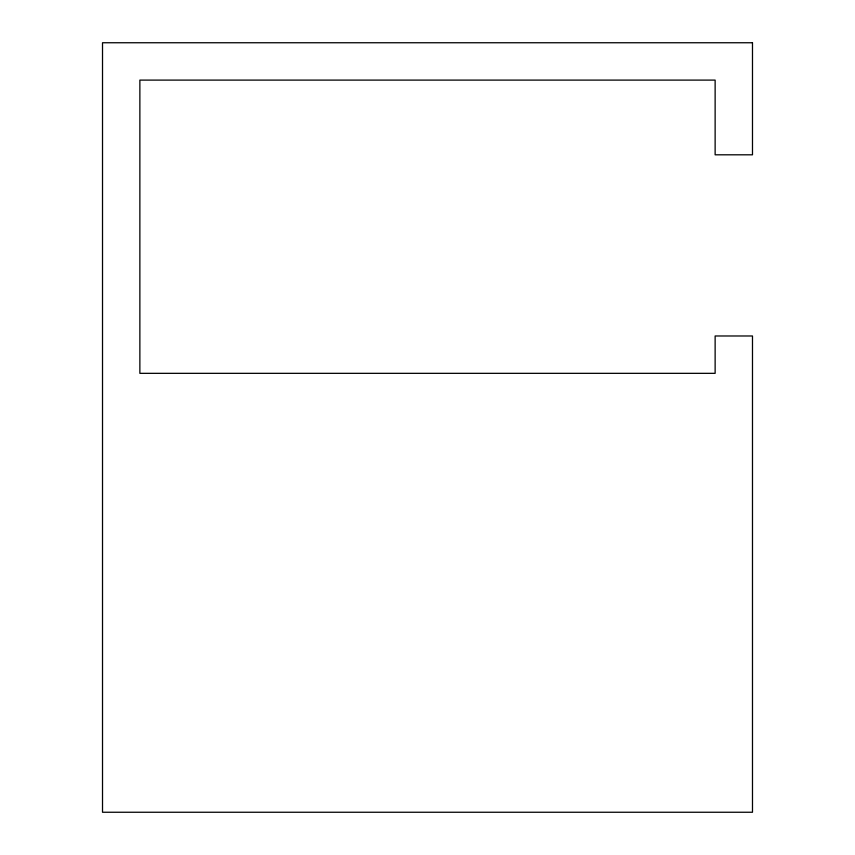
<?xml version="1.0" encoding="UTF-8"?>
<svg xmlns="http://www.w3.org/2000/svg" width="855" height="855" viewBox="0 0 855 855"><rect width="100%" height="100%" fill="white"/><g stroke="black" fill="none" stroke-linecap="round" stroke-linejoin="round"><path stroke-width="1.28" d="M752.486 42.75L102.515 42.75L102.515 812.25L752.486 812.25L752.486 335.983L715.133 335.983L715.133 373.336L139.867 373.336L139.867 80.103L715.133 80.103L715.133 154.808L752.486 154.808L752.486 42.75"/></g></svg>
